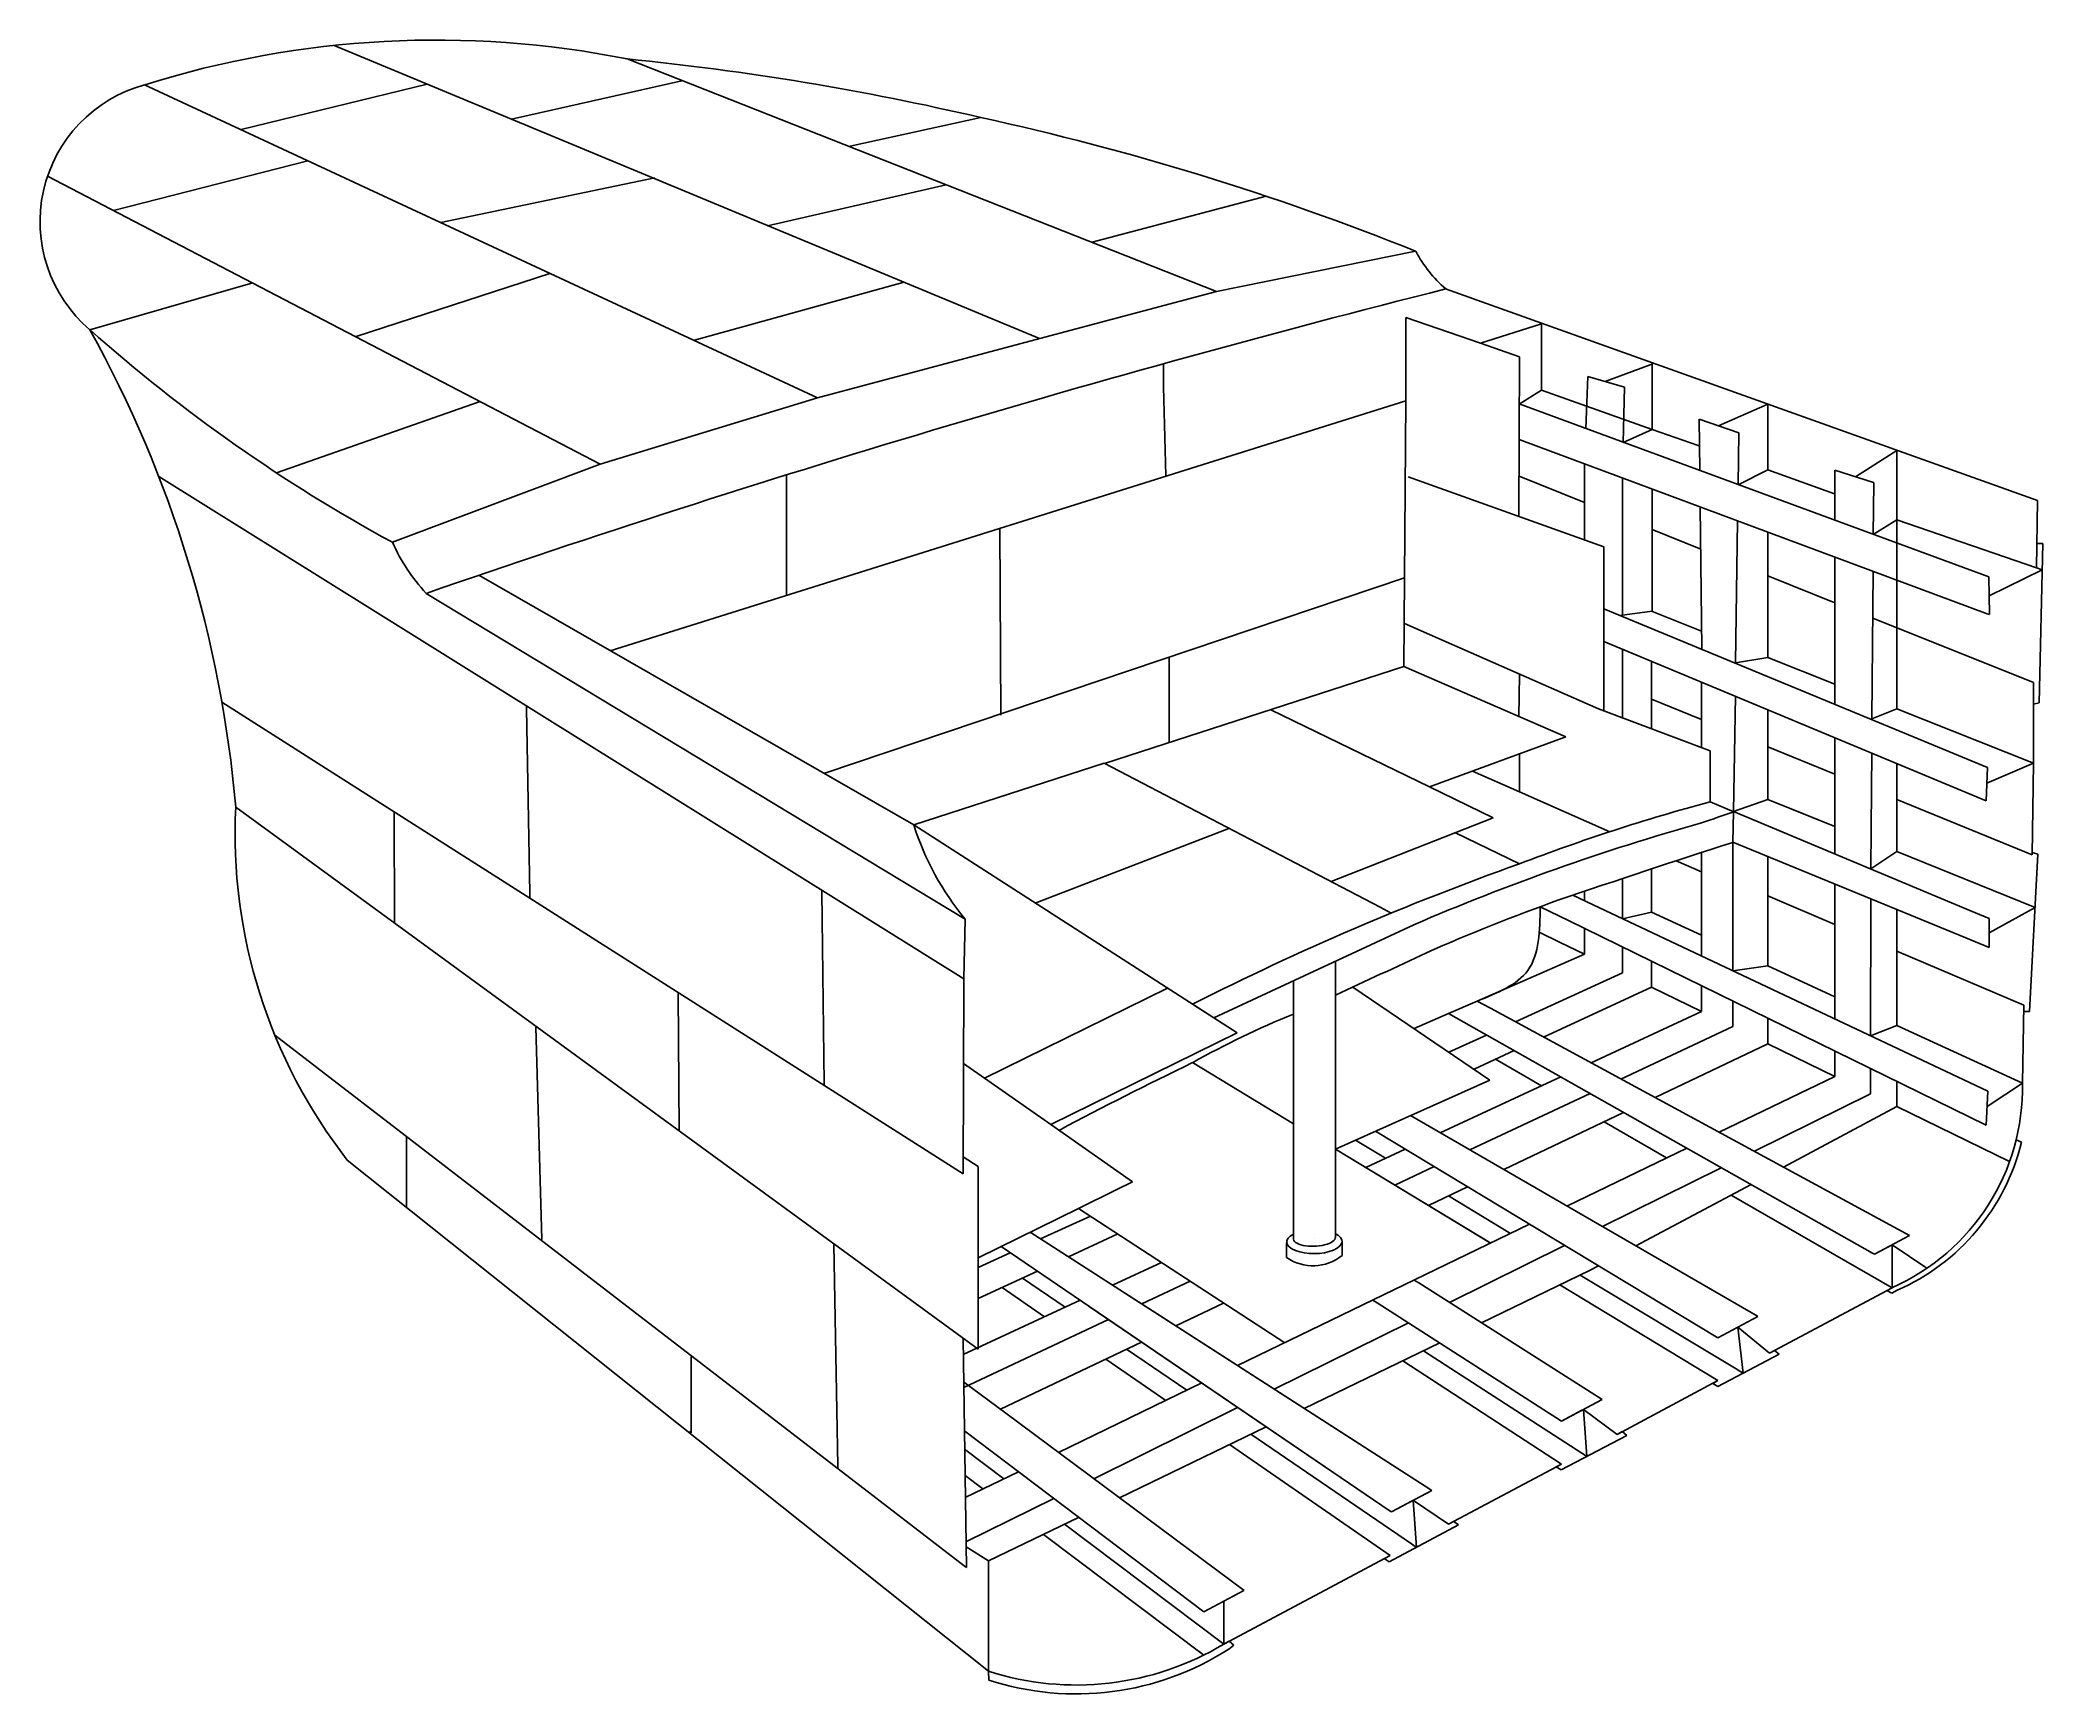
# Model space of a CAD drawing. Header units: inches. Extents: x 9.4 to 56.5, y 1 to 39.9.
import ezdxf

# ---------------------------------------------------------------- set-up
doc = ezdxf.new("R2010")
doc.units = ezdxf.units.IN
doc.header["$MEASUREMENT"] = 0

msp = doc.modelspace()

# ---------------------------------------------------------------- linework, layer by layer
for p, q in [((32.888, 32.869), (16.291, 39.76)), ((37.056, 33.973), (23.187, 39.444)), ((27.665, 31.469), (11.836, 38.834)), ((14.103, 37.779), (18.482, 38.85)), ((20.471, 38.025), (24.476, 38.924)), ((28.434, 37.388), (31.509, 38.065)), ((11.105, 35.878), (15.675, 37.047)), ((9.552, 36.687), (22.554, 29.91)), ((18.806, 35.591), (23.843, 36.642)), ((30.695, 36.484), (26.489, 35.513)), ((34.132, 35.129), (38.225, 36.213)), ((37.056, 33.973), (41.741, 34.918)), ((10.547, 33.073), (14.324, 34.157)), ((14.324, 34.157), (14.377, 34.173)), ((16.811, 32.915), (21.373, 34.396)), ((24.77, 32.824), (29.677, 34.18)), ((32.9, 32.865), (37.056, 33.973)), ((42.447, 34.031), (56.374, 29.05)), ((43.265, 32.753), (41.513, 33.361)), ((41.513, 33.361), (41.513, 33.361)), ((41.513, 33.361), (41.513, 33.361)), ((43.265, 32.753), (44.699, 33.214)), ((44.699, 33.214), (44.699, 31.652)), ((16.811, 32.915), (16.811, 32.915)), ((27.665, 31.469), (32.9, 32.865)), ((43.265, 32.753), (44.183, 32.434)), ((35.807, 32.146), (35.807, 32.272)), ((35.807, 31.725), (35.807, 32.146)), ((44.183, 32.434), (44.171, 28.698)), ((47.318, 32.27), (46.198, 31.855)), ((47.307, 32.259), (47.307, 30.728)), ((35.865, 29.645), (35.807, 31.725)), ((44.179, 31.323), (44.699, 31.652)), ((47.307, 30.728), (44.699, 31.652)), ((45.796, 31.975), (45.744, 30.746)), ((45.745, 30.748), (45.796, 31.975)), ((45.796, 31.975), (46.651, 31.717)), ((46.651, 31.717), (46.626, 30.421)), ((46.651, 31.717), (46.626, 30.422)), ((14.934, 29.707), (19.705, 31.378)), ((19.705, 31.378), (19.724, 31.385)), ((22.554, 29.91), (27.665, 31.469)), ((22.554, 29.91), (27.665, 31.469)), ((22.79, 25.52), (41.513, 31.397)), ((41.513, 31.397), (41.465, 25.146)), ((44.173, 31.325), (55.224, 27.254)), ((45.77, 31.352), (45.745, 30.748)), ((50.028, 31.32), (48.867, 30.81)), ((50.028, 29.775), (50.028, 31.32)), ((46.626, 30.422), (47.307, 30.728)), ((47.307, 30.728), (48.387, 30.346)), ((48.414, 30.965), (49.345, 30.646)), ((49.345, 30.646), (48.414, 30.965)), ((48.414, 30.965), (48.427, 29.758)), ((49.345, 30.646), (49.328, 29.426)), ((49.328, 29.426), (49.345, 30.646)), ((44.177, 30.49), (55.187, 26.389)), ((48.387, 30.346), (48.421, 30.334)), ((53.066, 30.233), (52.092, 29.614)), ((53.066, 28.595), (53.066, 30.233)), ((17.666, 28.07), (22.554, 29.91)), ((45.71, 29.918), (45.71, 28.131)), ((49.328, 29.426), (50.028, 29.775)), ((50.028, 29.775), (51.598, 29.207)), ((51.604, 28.643), (51.604, 29.768)), ((51.604, 29.768), (52.515, 29.481)), ((51.604, 29.768), (51.604, 28.587)), ((12.167, 29.619), (31.11, 17.798)), ((26.937, 29.511), (26.937, 29.657)), ((26.937, 29.279), (26.937, 29.511)), ((26.937, 26.832), (26.937, 29.279)), ((26.937, 29.279), (26.937, 29.279)), ((26.937, 28.481), (26.937, 29.279)), ((26.937, 26.832), (26.937, 29.279)), ((41.565, 29.61), (46.171, 27.967)), ((44.174, 29.624), (45.673, 29.023)), ((46.61, 29.583), (46.61, 26.359)), ((47.307, 29.324), (47.307, 26.451)), ((52.518, 29.464), (52.509, 28.254)), ((52.515, 29.481), (52.518, 29.48)), ((52.518, 29.464), (52.518, 29.48)), ((45.673, 29.023), (45.673, 29.023)), ((45.673, 29.023), (45.71, 29.008)), ((48.436, 28.903), (48.472, 25.57)), ((51.598, 29.207), (51.604, 29.205)), ((56.374, 29.05), (56.35, 27.469)), ((56.374, 29.05), (56.35, 27.469)), ((31.954, 28.401), (31.979, 24.006)), ((47.307, 28.368), (48.447, 27.911)), ((49.27, 25.232), (49.316, 28.575)), ((49.316, 28.575), (49.27, 25.232)), ((50.028, 28.31), (50.028, 25.361)), ((52.509, 28.254), (53.066, 28.595)), ((56.35, 27.469), (53.066, 28.595)), ((53.066, 28.595), (53.066, 24.152)), ((46.171, 27.967), (46.171, 24.104)), ((56.362, 28.044), (56.5, 28.044)), ((56.415, 24.29), (56.5, 28.044)), ((51.604, 27.723), (51.604, 24.261)), ((52.503, 27.388), (52.478, 23.92)), ((56.486, 27.423), (55.233, 26.81)), ((56.35, 27.469), (56.486, 27.423)), ((31.143, 19.206), (18.46, 26.868)), ((29.935, 21.421), (19.699, 27.294)), ((27.839, 22.636), (41.477, 27.238)), ((50.028, 27.278), (51.604, 26.646)), ((55.224, 27.254), (55.242, 26.368)), ((55.224, 27.254), (55.224, 27.254)), ((46.171, 26.506), (55.198, 22.775)), ((46.547, 26.351), (47.307, 26.451)), ((48.467, 25.983), (47.293, 26.45)), ((41.477, 26.161), (41.472, 26.162)), ((41.477, 26.161), (46.04, 24.153)), ((52.495, 26.289), (56.28, 24.773)), ((55.187, 26.389), (55.242, 26.368)), ((55.166, 21.99), (46.171, 25.739)), ((46.61, 25.556), (46.61, 23.94)), ((41.465, 25.146), (34.416, 22.869)), ((35.939, 25.376), (35.939, 23.36)), ((45.276, 23.491), (41.465, 25.146)), ((47.293, 25.271), (47.293, 23.684)), ((49.27, 25.232), (50.028, 25.361)), ((51.604, 24.734), (50.028, 25.361)), ((44.184, 24.952), (44.167, 23.961)), ((44.184, 24.952), (44.184, 24.97)), ((48.468, 24.782), (48.468, 23.244)), ((48.468, 24.782), (48.468, 23.244)), ((56.28, 24.773), (56.28, 22.874)), ((20.817, 24.163), (20.817, 24.221)), ((20.817, 24.163), (20.895, 19.815)), ((38.333, 24.129), (42.065, 22.315)), ((46.04, 24.153), (48.672, 23.167)), ((47.293, 24.382), (48.468, 23.9)), ((49.264, 24.45), (49.222, 21.733)), ((50.028, 24.131), (50.028, 22.02)), ((52.478, 23.92), (53.066, 24.152)), ((56.28, 22.874), (53.066, 24.152)), ((56.415, 24.29), (56.281, 24.258)), ((56.281, 24.258), (56.415, 24.29)), ((52.478, 23.92), (52.477, 23.9)), ((42.065, 22.315), (45.276, 23.491)), ((48.672, 23.167), (48.672, 21.963)), ((50.028, 23.261), (51.604, 22.615)), ((51.604, 23.474), (51.604, 22.615)), ((52.472, 23.113), (52.465, 22.262)), ((34.412, 22.871), (29.935, 21.421)), ((34.412, 22.871), (40.903, 19.485)), ((44.184, 22.197), (43.076, 22.685)), ((44.184, 23.088), (44.184, 22.197)), ((53.066, 22.865), (53.066, 20.792)), ((55.198, 22.775), (55.166, 21.99)), ((56.28, 22.874), (55.183, 22.4)), ((56.247, 20.713), (56.28, 22.874)), ((42.065, 22.315), (43.565, 21.586)), ((44.184, 22.197), (46.311, 21.261)), ((51.604, 22.615), (51.604, 20.738)), ((52.465, 22.262), (52.452, 20.384)), ((31.447, 9.089), (13.978, 21.84)), ((17.647, 21.768), (31.094, 13.214)), ((17.708, 21.729), (17.715, 19.113)), ((49.231, 21.729), (48.672, 21.963)), ((49.201, 21.011), (49.222, 21.726)), ((49.222, 21.733), (50.028, 22.02)), ((49.222, 21.733), (54.688, 19.45)), ((51.604, 21.383), (50.028, 22.02)), ((50.501, 21.828), (51.604, 21.383)), ((53.066, 22.016), (56.247, 20.713)), ((29.935, 21.421), (37.538, 16.527)), ((32.792, 19.582), (37.347, 21.34)), ((39.75, 20.086), (43.565, 21.586)), ((44.181, 20.503), (42.677, 21.237)), ((48.468, 20.773), (48.468, 18.337)), ((54.688, 18.764), (49.201, 21.011)), ((49.201, 21.011), (49.201, 17.991)), ((52.452, 20.384), (53.066, 20.792)), ((56.315, 19.479), (53.066, 20.792)), ((53.066, 20.792), (56.315, 19.479)), ((56.248, 20.772), (56.381, 20.734)), ((56.248, 20.772), (56.381, 20.734)), ((47.293, 20.387), (47.293, 19.366)), ((47.869, 20.577), (48.468, 20.313)), ((50.028, 20.672), (50.028, 18.105)), ((56.381, 20.734), (56.186, 17.028)), ((20.895, 19.815), (20.895, 19.702)), ((27.771, 19.84), (27.77, 19.882)), ((27.771, 19.84), (27.822, 15.337)), ((45.71, 19.859), (45.71, 19.638)), ((46.61, 20.16), (46.61, 19.214)), ((51.604, 20.027), (51.604, 17.378)), ((40.903, 19.485), (41.168, 19.347)), ((45.334, 19.174), (44.673, 19.497)), ((45.92, 19.539), (45.437, 19.767)), ((55.206, 15.158), (45.92, 19.539)), ((46.61, 19.214), (47.293, 19.366)), ((48.468, 18.824), (47.293, 19.366)), ((50.028, 19.751), (51.604, 19.077)), ((52.451, 19.68), (52.446, 16.46)), ((53.066, 19.428), (53.066, 16.704)), ((54.688, 19.45), (55.238, 19.22)), ((56.315, 19.479), (55.238, 18.88)), ((31.11, 17.798), (31.143, 19.206)), ((41.696, 19.071), (36.991, 16.88)), ((45.145, 18.653), (44.65, 18.894)), ((55.166, 14.36), (45.334, 19.174)), ((45.71, 18.989), (45.71, 18.377)), ((55.238, 19.22), (55.238, 18.584)), ((55.238, 18.539), (55.238, 18.88)), ((45.145, 18.653), (45.71, 18.377)), ((46.61, 18.549), (46.61, 17.939)), ((53.066, 18.452), (56.05, 17.176)), ((54.688, 18.764), (55.238, 18.539)), ((55.238, 18.584), (55.238, 18.539)), ((55.238, 18.539), (55.238, 18.539)), ((39.852, 13.793), (39.852, 18.213)), ((45.71, 18.377), (43.19, 17.276)), ((46.61, 17.939), (44.09, 16.788)), ((47.293, 18.214), (47.293, 17.605)), ((49.201, 17.991), (50.028, 18.105)), ((51.604, 17.378), (50.028, 18.105)), ((24.391, 17.457), (24.415, 14.231)), ((31.11, 17.798), (31.094, 13.214)), ((35.902, 17.581), (31.596, 15.46)), ((38.864, 17.715), (38.864, 17.752)), ((38.864, 11.701), (38.864, 17.715)), ((43.49, 15.417), (40.264, 17.607)), ((47.293, 17.605), (44.751, 16.429)), ((47.293, 17.605), (48.468, 17.033)), ((48.468, 17.639), (48.468, 17.033)), ((36.991, 16.88), (36.49, 17.202)), ((42.517, 16.982), (41.706, 16.628)), ((42.517, 16.982), (43.19, 17.276)), ((52.493, 11.343), (42.517, 16.982)), ((43.501, 17.107), (43.19, 17.276)), ((43.501, 17.107), (53.363, 11.762)), ((48.468, 17.033), (45.867, 15.825)), ((49.201, 17.28), (49.201, 16.676)), ((51.604, 17.378), (51.604, 16.857)), ((56.05, 17.176), (56.018, 15.343)), ((56.048, 17.028), (56.186, 17.028)), ((21.041, 16.663), (21.183, 11.666)), ((37.538, 16.527), (33.155, 14.37)), ((52.493, 11.343), (42.695, 16.882)), ((49.201, 16.676), (46.572, 15.442)), ((50.028, 16.875), (50.028, 16.273)), ((52.446, 16.46), (53.066, 16.704)), ((56.018, 15.343), (53.066, 16.704)), ((31.121, 3.985), (14.898, 16.477)), ((43.411, 16.477), (42.524, 16.072)), ((44.06, 16.11), (43.114, 15.672)), ((50.028, 16.273), (47.374, 15.008)), ((50.028, 16.273), (51.604, 15.504)), ((51.604, 16.104), (51.604, 15.504)), ((33.155, 14.37), (31.103, 15.805)), ((38.864, 14.391), (36.49, 15.827)), ((44.703, 15.283), (43.621, 15.907)), ((52.445, 15.692), (52.444, 15.095)), ((27.822, 15.337), (27.823, 15.295)), ((38.864, 15.386), (38.858, 15.383)), ((38.864, 15.379), (38.858, 15.383)), ((39.852, 13.793), (43.49, 15.417)), ((45.153, 15.492), (42.318, 14.175)), ((45.845, 15.101), (43.015, 13.773)), ((51.604, 15.504), (48.886, 14.188)), ((52.444, 15.095), (49.711, 13.741)), ((53.066, 15.388), (53.066, 14.792)), ((55.206, 15.158), (55.166, 14.36)), ((56.018, 15.343), (55.188, 14.797)), ((46.633, 14.655), (43.813, 13.312)), ((50.398, 13.369), (53.066, 14.792)), ((53.066, 14.792), (55.716, 13.501)), ((33.155, 14.37), (35.078, 13.025)), ((38.864, 14.4), (38.856, 14.396)), ((48.85, 9.354), (40.796, 14.214)), ((49.786, 9.862), (41.617, 14.58)), ((47.646, 13.587), (46.173, 14.436)), ((55.166, 14.36), (55.041, 14.421)), ((17.998, 14.094), (17.998, 12.422)), ((43.521, 11.573), (39.852, 13.793)), ((39.852, 13.793), (39.852, 11.721)), ((39.852, 13.793), (43.506, 11.582)), ((41.035, 13.579), (40.327, 14.004)), ((41.494, 13.792), (40.566, 13.361)), ((48.118, 13.816), (45.301, 12.452)), ((55.871, 14.015), (55.996, 13.954)), ((31.689, 1.507), (16.603, 13.535)), ((16.603, 13.535), (16.603, 13.535)), ((31.095, 13.611), (31.447, 13.381)), ((31.447, 9.089), (31.447, 13.381)), ((42.178, 13.38), (41.252, 12.946)), ((48.933, 13.356), (46.136, 11.97)), ((33.807, 12.399), (34.682, 12.83)), ((34.682, 12.83), (35.078, 13.025)), ((42.962, 12.907), (42.042, 12.468)), ((46.923, 11.515), (49.632, 12.96)), ((33.807, 12.399), (31.447, 11.235)), ((38.659, 9.235), (33.807, 12.399)), ((43.976, 11.81), (42.511, 12.691)), ((52.949, 10.532), (49.166, 12.712)), ((42.074, 5.792), (32.671, 11.839)), ((34.087, 12.217), (32.915, 11.682)), ((34.733, 11.796), (33.572, 11.259)), ((44.422, 12.026), (37.553, 8.699)), ((28.048, 11.548), (28.143, 6.339)), ((32.202, 11.356), (31.447, 11.011)), ((41.144, 5.276), (31.988, 11.502)), ((38.705, 11.587), (38.705, 11.242)), ((39.359, 11.701), (39.359, 11.701)), ((39.359, 11.701), (39.359, 11.701)), ((39.359, 11.701), (39.359, 11.701)), ((40.009, 11.634), (40.009, 11.288)), ((45.246, 11.529), (42.537, 10.186)), ((52.493, 11.343), (52.534, 11.32)), ((52.534, 11.32), (53.363, 11.762)), ((52.534, 11.32), (52.949, 11.541)), ((52.949, 11.541), (52.949, 10.532)), ((52.949, 11.541), (53.771, 10.988)), ((32.842, 10.921), (31.447, 10.276)), ((35.759, 11.127), (34.609, 10.592)), ((45.835, 10.935), (43.292, 9.707)), ((45.835, 10.935), (46.045, 11.047)), ((33.008, 9.848), (32.011, 10.536)), ((33.495, 10.075), (32.493, 10.76)), ((34.939, 10.38), (34.889, 10.412)), ((42.074, 5.792), (34.939, 10.38)), ((34.939, 10.38), (34.939, 10.38)), ((34.939, 10.38), (34.939, 10.38)), ((34.939, 10.38), (34.939, 10.38)), ((36.436, 10.685), (35.296, 10.15)), ((41.816, 10.644), (41.709, 10.712)), ((41.816, 10.644), (46.132, 7.905)), ((45.135, 10.597), (48.853, 8.347)), ((49.321, 8.597), (45.612, 10.827)), ((50.063, 8.992), (52.949, 10.532)), ((52.827, 10.465), (52.826, 10.466)), ((52.827, 10.465), (52.947, 10.402)), ((52.827, 10.465), (52.827, 10.465)), ((33.846, 10.238), (31.097, 8.96)), ((34.059, 10.093), (41.144, 5.276)), ((37.223, 10.172), (36.096, 9.636)), ((40.834, 10.179), (40.737, 10.242)), ((45.174, 7.392), (40.834, 10.179)), ((34.515, 9.784), (31.108, 8.185)), ((41.569, 9.707), (38.415, 8.144)), ((48.85, 9.354), (49.793, 9.858)), ((48.85, 9.354), (49.321, 9.606)), ((49.321, 9.606), (50.063, 8.992)), ((49.446, 8.522), (49.321, 9.606)), ((49.786, 9.862), (49.793, 9.858)), ((31.169, 3.948), (31.091, 9.337)), ((35.294, 9.253), (31.973, 7.671)), ((36.354, 8.119), (34.941, 9.085)), ((42.309, 9.232), (39.12, 7.692)), ((45.652, 6.64), (41.925, 9.047)), ((50.291, 8.968), (48.847, 8.206)), ((50.185, 9.057), (50.212, 9.035)), ((50.185, 9.057), (50.291, 8.968)), ((24.698, 8.908), (24.698, 7.117)), ((35.861, 7.88), (34.452, 8.852)), ((45.172, 6.384), (41.437, 8.811)), ((49.321, 8.597), (49.355, 8.576)), ((49.355, 8.576), (49.446, 8.522)), ((32.097, 7.579), (31.106, 8.316)), ((36.71, 8.291), (33.336, 6.657)), ((46.48, 7.081), (48.853, 8.347)), ((48.853, 8.347), (46.48, 7.081)), ((48.853, 8.347), (48.731, 8.282)), ((48.731, 8.282), (48.764, 8.26)), ((48.731, 8.282), (48.847, 8.206)), ((37.704, 3.406), (32.097, 7.579)), ((37.553, 7.717), (34.166, 6.039)), ((45.172, 7.393), (46.132, 7.905)), ((45.172, 7.393), (45.652, 7.649)), ((45.69, 7.669), (46.48, 7.081)), ((45.771, 6.563), (45.69, 7.669)), ((24.698, 7.154), (24.64, 7.127)), ((31.13, 7.154), (36.756, 2.904)), ((38.226, 7.26), (34.769, 5.59)), ((41.644, 4.502), (37.865, 7.086)), ((46.48, 7.081), (46.603, 7.147)), ((46.48, 7.081), (46.54, 7.113)), ((46.603, 7.147), (46.634, 7.12)), ((46.603, 7.147), (46.708, 7.056)), ((32.054, 6.036), (31.129, 6.731)), ((41.144, 4.235), (37.364, 6.843)), ((46.708, 7.056), (45.167, 6.244)), ((45.652, 6.64), (45.652, 6.64)), ((45.652, 6.64), (45.69, 6.615)), ((45.69, 6.615), (45.771, 6.563)), ((28.143, 6.339), (28.143, 6.278)), ((32.393, 6.2), (31.145, 5.596)), ((42.513, 4.966), (45.172, 6.384)), ((45.172, 6.384), (45.05, 6.319)), ((45.05, 6.319), (45.089, 6.294)), ((45.05, 6.319), (45.167, 6.244)), ((31.559, 5.796), (31.138, 6.113)), ((41.17, 5.258), (42.118, 5.764)), ((42.074, 5.792), (42.118, 5.764)), ((33.224, 5.572), (31.16, 4.55)), ((41.144, 5.276), (41.144, 5.276)), ((41.144, 5.276), (41.17, 5.258)), ((41.17, 5.258), (41.644, 5.511)), ((41.689, 5.529), (41.684, 5.533)), ((41.684, 5.533), (41.758, 4.423)), ((42.513, 4.966), (41.689, 5.529)), ((33.812, 5.128), (31.689, 4.103)), ((36.756, 1.888), (32.981, 4.727)), ((37.229, 2.147), (33.477, 4.966)), ((42.75, 4.953), (41.117, 4.081)), ((42.677, 5.003), (42.636, 5.031)), ((42.636, 5.031), (42.75, 4.953)), ((31.689, 4.103), (31.162, 4.435)), ((41.644, 4.502), (41.687, 4.472)), ((41.644, 4.502), (41.758, 4.423)), ((31.121, 3.985), (31.121, 3.985)), ((31.121, 3.985), (31.169, 3.948)), ((31.689, 1.507), (31.689, 4.103)), ((37.229, 2.147), (41.144, 4.235)), ((41.003, 4.16), (41.046, 4.13)), ((41.003, 4.16), (41.117, 4.081)), ((36.756, 2.904), (37.701, 3.408)), ((36.756, 2.904), (37.229, 3.156)), ((37.229, 3.156), (37.229, 2.147)), ((36.756, 1.888), (36.646, 1.972)), ((37.229, 2.147), (37.352, 2.212)), ((37.344, 2.028), (37.459, 2.125)), ((37.352, 2.212), (37.459, 2.125))]:
    msp.add_line(p, q)
for points in [[(17.647, 21.768), (13.654, 24.308)], [(39.359, 11.701), (39.359, 11.701)], [(39.359, 11.701), (39.359, 11.701)], [(53.074, 10.471), (52.947, 10.402)], [(31.697, 1.299), (31.689, 1.507)]]:
    msp.add_lwpolyline(points)
msp.add_polyline3d([(41.513, 31.397, 0), (41.513, 33.361, 0)])
for centre, radius, start, end in [((18.702, 16.988), 22.899, 78.7039, 107.4478), ((16.771, -25.111), 64.872, 76.86925, 84.32402), ((12.712, 35.613), 3.338, 105.2195, 229.5579), ((17.845, -24.568), 64.106, 68.11469, 77.69371), ((44.587, 36.46), 3.236, 208.4415, 228.6245), ((113.894, -248.976), 291.886, 104.16861, 109.08424), ((35.796, 61.436), 37.973, 228.3243, 241.4809), ((-14.116, 19.399), 28.2, 4.9668, 29.0052), ((21.793, 29.933), 4.528, 204.2913, 222.5959), ((26.477, 21.222), 12.514, 177.1673, 217.9001), ((60.149, -20.989), 44.459, 104.96, 111.0489), ((89.327, -97.487), 125.778, 108.58938, 108.95675), ((36.231, 23.418), 6.606, 197.6031, 219.6161), ((63.227, -30.956), 54.464, 105.7232, 113.2861), ((149.898, -289.906), 326.817, 107.94574, 108.70121), ((66.316, -41.671), 65.997, 109.59642, 116.86751), ((61.311, -25.474), 47.95, 109.7469, 113.7545), ((-50.074, 213.682), 215.885, 294.61689, 295.24411), ((46.715, -2.417), 20.914, 112.0491, 119.2702), ((50.874, 15.239), 5.144, 293.7831, 1.1543), ((50.999, 15.179), 5.144, 293.7831, 346.2279), ((39.326, 12.139), 1.091, 235.3318, 308.7546), ((33.754, 7.936), 6.752, 252.1967, 300.9797), ((33.751, 7.622), 6.648, 252.0017, 302.7101)]:
    msp.add_arc(centre, radius, start, end)
for centre, major_axis, ratio, start_param, end_param in [((39.359, 11.615), (0.651, 0.008), 0.430916, 2.429915, 6.988206), ((39.359, 11.701), (0.493, 0.021), 0.394858, 3.044302, 6.283185)]:
    msp.add_ellipse(centre, major_axis=major_axis, ratio=ratio, start_param=start_param, end_param=end_param)
msp.add_spline([(43.19, 17.276), (44.381, 17.998), (44.673, 19.497)], degree=3)
msp.add_open_spline([(36.49, 15.827), (35.435, 15.311), (34.38, 14.795), (33.351, 14.233)], degree=3)

doc.saveas('drawing.dxf')
